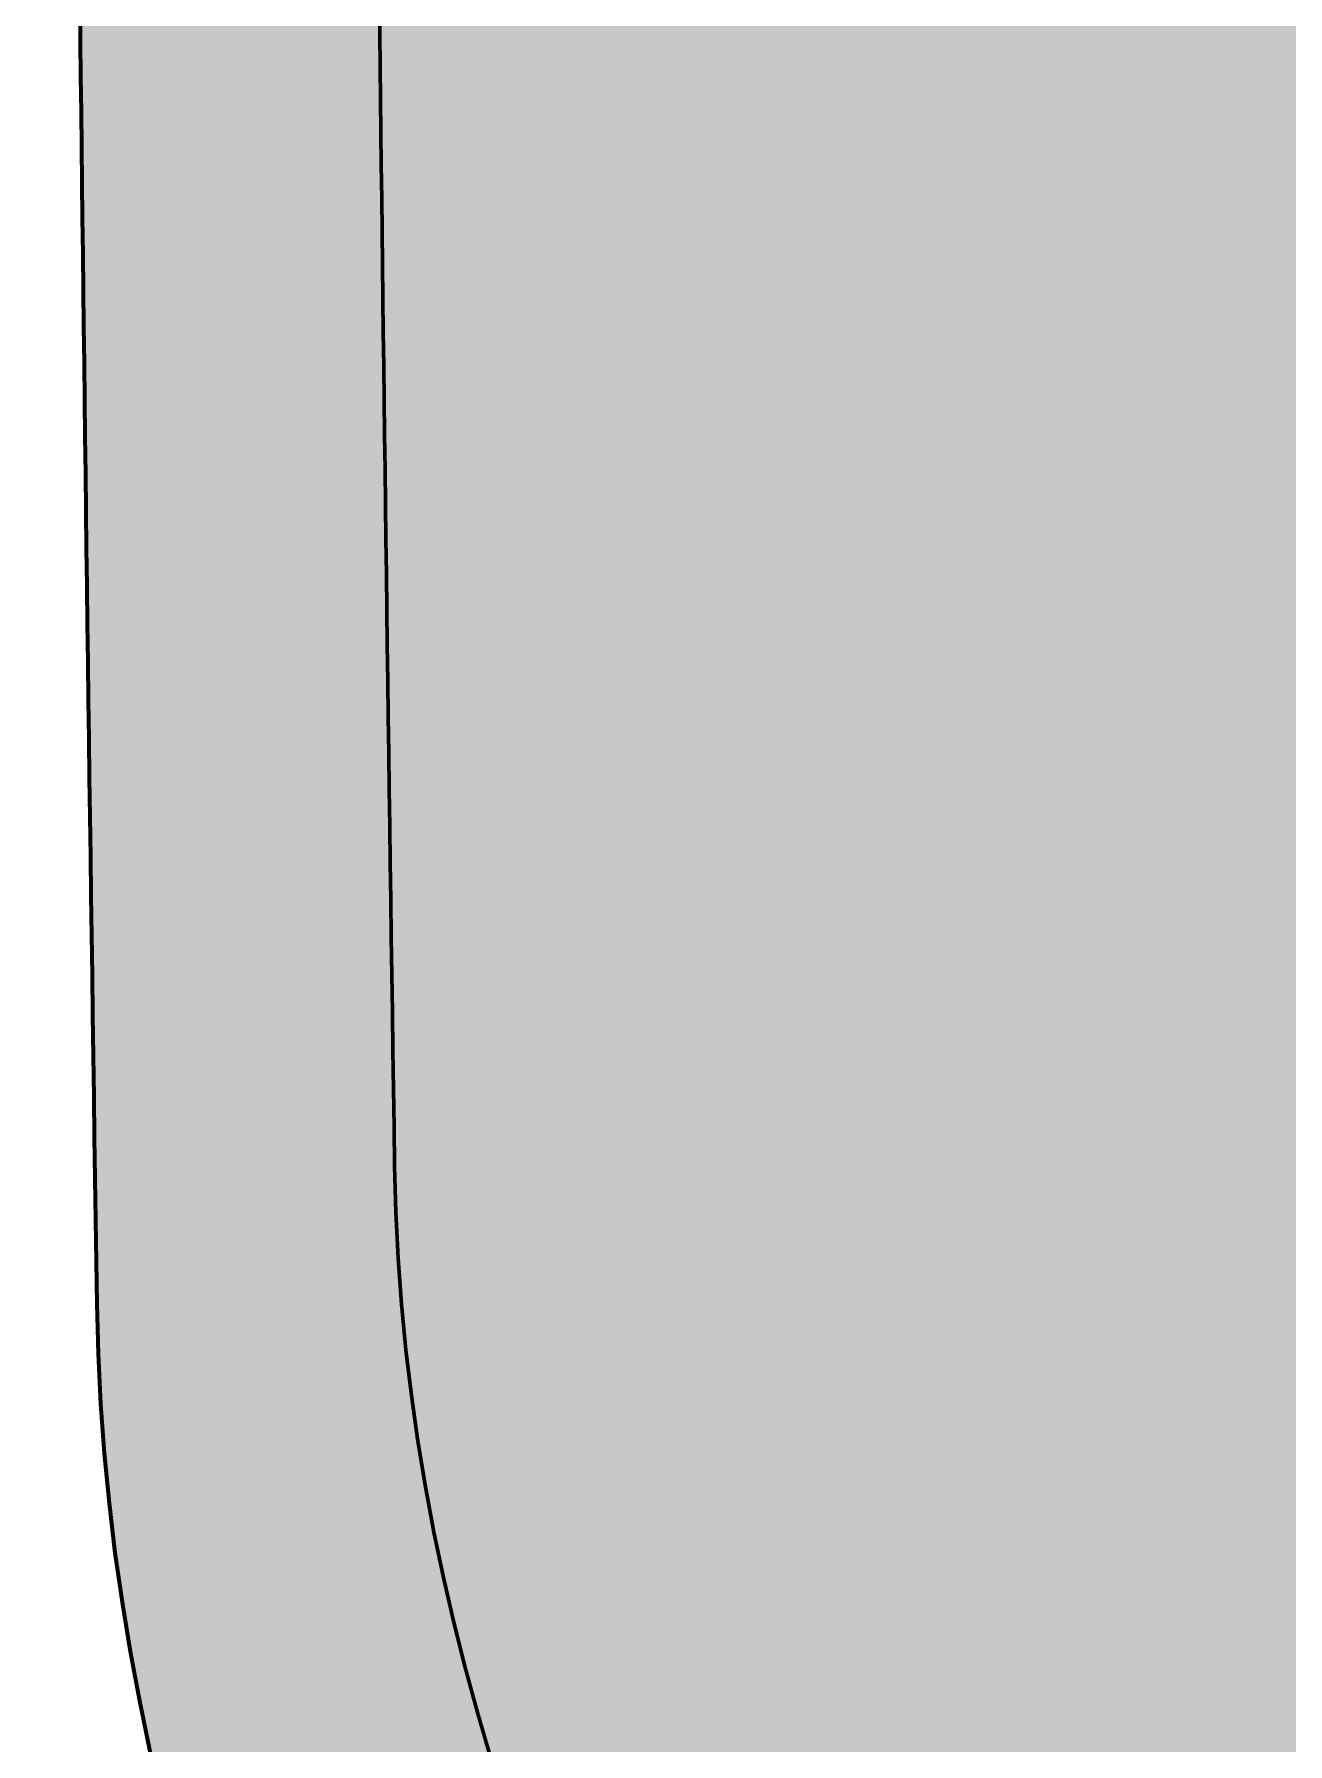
# Model space of a CAD drawing. Header units: millimetres. Extents: x 10.5 to 64.4, y 0.5 to 70.6.
# Drawn here: x 10.48 to 19.18, y 26.07 to 37.92 of the extents above; entities that cross this region are included whole.
import ezdxf

# ---------------------------------------------------------------- set-up
doc = ezdxf.new("R2010")
doc.units = ezdxf.units.MM

msp = doc.modelspace()

# ---------------------------------------------------------------- hatches: boundary and pattern name
at = {"true_color": 0x000000, "transparency": 33554687}
h = msp.add_hatch(color=18, dxfattribs=at)
edge = h.paths.add_edge_path(flags=0)
edge.add_spline(control_points=[(10.543, 58.849), (10.484, 62.163), (23.459, 70.58), (37.386, 70.516), (50.298, 70.457), (64.379, 62.173), (64.363, 58.849), (64.292, 43.515), (64.397, 43.399), (63.987, 27.611), (63.704, 16.727), (40.353, 0.499), (37.386, 0.889), (33.965, 1.338), (11.139, 14.306), (10.92, 29.116), (10.735, 41.574), (10.721, 48.941), (10.543, 58.849)], knot_values=[0, 0, 0, 0, 1, 1, 1, 2, 2, 2, 3, 3, 3, 4, 4, 4, 5, 5, 5, 6, 6, 6, 6], degree=3, periodic=1)
at = {"true_color": 0xffffff, "transparency": 33554687}
h = msp.add_hatch(color=7, dxfattribs=at)
edge = h.paths.add_edge_path(flags=0)
edge.add_spline(control_points=[(19.138, 38.514), (18.718, 37.034), (18.801, 34.918), (19.404, 33.665), (19.563, 32.438), (19.822, 31.24), (20.172, 30.083), (20.286, 30.189), (21.271, 27.877), (21.089, 27.602), (21.547, 26.562), (22.083, 25.57), (22.69, 24.638), (22.903, 24.631), (23.352, 24.076), (23.384, 23.64), (23.888, 22.959), (24.433, 22.316), (25.014, 21.716), (24.591, 21.5), (25.394, 20.728), (25.693, 21.051), (25.847, 20.909), (26.002, 20.769), (26.16, 20.632), (26.291, 20.603), (26.443, 20.476), (26.569, 20.288), (27.545, 19.493), (28.6, 18.807), (29.723, 18.25), (28.682, 18.529), (27.68, 18.882), (26.721, 19.302), (26.497, 19.084), (26.183, 19.52), (26.152, 19.562), (24.149, 20.513), (22.347, 21.762), (20.787, 23.238), (21.069, 23.859), (20.778, 24.171), (20.296, 23.718), (20.063, 23.953), (19.836, 24.194), (19.615, 24.44), (19.291, 24.636), (19.173, 24.921), (19.15, 24.975), (18.769, 25.428), (18.408, 25.898), (18.067, 26.381), (17.596, 26.556), (17.492, 27.176), (17.477, 27.264), (16.589, 28.669), (15.868, 30.178), (15.334, 31.758), (15.527, 31.553), (15.825, 31.529), (16.087, 31.621), (15.976, 31.629), (14.756, 31.716), (15.062, 32.62), (14.408, 34.869), (14.127, 37.245), (14.271, 39.658), (14.137, 39.872), (14.224, 40.083), (14.309, 40.183), (14.665, 44.376), (16.304, 47.52), (16.606, 48.101), (16.464, 48.609), (16.797, 49.44), (17.554, 49.732), (18.907, 51.837), (20.616, 53.654), (22.573, 55.124), (21.79, 52.562), (20.727, 48.073), (20.76, 47.944), (20.959, 47.166), (21.1, 46.473), (21.184, 45.852), (20.803, 44.993), (20.47, 44.1), (20.192, 43.178), (20.643, 42.175), (20.022, 42.366), (19.969, 42.389), (19.866, 41.995), (19.773, 41.601), (19.691, 41.207), (19.461, 41.036), (19.205, 40.877), (18.925, 40.724), (18.429, 40.455), (18.474, 39.323), (18.643, 39.055), (18.776, 38.844), (18.948, 38.67), (19.138, 38.514)], knot_values=[0, 0, 0, 0, 1, 1, 1, 2, 2, 2, 3, 3, 3, 4, 4, 4, 5, 5, 5, 6, 6, 6, 7, 7, 7, 8, 8, 8, 9, 9, 9, 10, 10, 10, 11, 11, 11, 12, 12, 12, 13, 13, 13, 14, 14, 14, 15, 15, 15, 16, 16, 16, 17, 17, 17, 18, 18, 18, 19, 19, 19, 20, 20, 20, 21, 21, 21, 22, 22, 22, 23, 23, 23, 24, 24, 24, 25, 25, 25, 26, 26, 26, 27, 27, 27, 28, 28, 28, 29, 29, 29, 30, 30, 30, 31, 31, 31, 32, 32, 32, 33, 33, 33, 34, 34, 34, 34], degree=3, periodic=1)
edge = h.paths.add_edge_path(flags=0)
edge.add_spline(control_points=[(24.5, 56.412), (25.712, 57.128), (26.995, 57.723), (28.33, 58.184), (28.429, 58.318), (29.073, 59.202), (30.18, 58.729), (30.987, 58.927), (31.81, 59.077), (32.643, 59.178), (33.3, 58.519), (33.774, 58.944), (33.574, 59.269), (35.856, 59.44), (38.204, 59.237), (40.538, 58.611), (38.851, 58.718), (37.155, 58.56), (35.496, 58.165), (34.249, 57.867), (33.023, 57.436), (31.838, 56.881), (31.442, 56.134), (30.937, 55.821), (30.152, 55.993), (29.997, 55.901), (29.842, 55.807), (29.688, 55.711), (29.543, 55.473), (29.359, 55.312), (29.182, 55.202), (29.131, 55.234), (29.074, 55.266), (29.011, 55.3), (28.918, 55.349), (28.132, 55.763), (27.726, 55.04), (27.583, 54.786), (27.609, 54.459), (27.466, 54.205), (26.632, 54.729), (25.427, 55.785), (24.5, 56.412)], knot_values=[0, 0, 0, 0, 1, 1, 1, 2, 2, 2, 3, 3, 3, 4, 4, 4, 5, 5, 5, 6, 6, 6, 7, 7, 7, 8, 8, 8, 9, 9, 9, 10, 10, 10, 11, 11, 11, 12, 12, 12, 13, 13, 13, 14, 14, 14, 14], degree=3, periodic=1)
at = {"true_color": 0x0d0000, "transparency": 33554687}
h = msp.add_hatch(color=18, dxfattribs=at)
edge = h.paths.add_edge_path(flags=0)
edge.add_spline(control_points=[(34.847, 59.327), (46.242, 59.327), (55.493, 49.974), (55.493, 38.453), (55.493, 26.932), (46.242, 17.578), (34.847, 17.578), (23.452, 17.578), (14.201, 26.932), (14.201, 38.453), (14.201, 49.974), (23.452, 59.327), (34.847, 59.327)], knot_values=[0, 0, 0, 0, 1, 1, 1, 2, 2, 2, 3, 3, 3, 4, 4, 4, 4], degree=3, periodic=1)
at = {"true_color": 0xffffff, "transparency": 33554687}
h = msp.add_hatch(color=7, dxfattribs=at)
edge = h.paths.add_edge_path(flags=0)
edge.add_spline(control_points=[(13.364, 37.677), (13.456, 37.677), (13.531, 37.58), (13.531, 37.462), (13.531, 37.344), (13.456, 37.248), (13.364, 37.248), (13.271, 37.248), (13.196, 37.344), (13.196, 37.462), (13.196, 37.58), (13.271, 37.677), (13.364, 37.677)], knot_values=[0, 0, 0, 0, 1, 1, 1, 2, 2, 2, 3, 3, 3, 4, 4, 4, 4], degree=3, periodic=1)
h = msp.add_hatch(color=7, dxfattribs=at)
edge = h.paths.add_edge_path(flags=0)
edge.add_spline(control_points=[(18.894, 37.14), (18.987, 37.14), (19.061, 37.044), (19.061, 36.926), (19.061, 36.807), (18.987, 36.711), (18.894, 36.711), (18.802, 36.711), (18.727, 36.807), (18.727, 36.926), (18.727, 37.044), (18.802, 37.14), (18.894, 37.14)], knot_values=[0, 0, 0, 0, 1, 1, 1, 2, 2, 2, 3, 3, 3, 4, 4, 4, 4], degree=3, periodic=1)
h = msp.add_hatch(color=7, dxfattribs=at)
edge = h.paths.add_edge_path(flags=0)
edge.add_spline(control_points=[(15.593, 37.054), (15.732, 37.054), (15.844, 36.892), (15.844, 36.692), (15.844, 36.491), (15.732, 36.329), (15.593, 36.329), (15.455, 36.329), (15.342, 36.491), (15.342, 36.692), (15.342, 36.892), (15.455, 37.054), (15.593, 37.054)], knot_values=[0, 0, 0, 0, 1, 1, 1, 2, 2, 2, 3, 3, 3, 4, 4, 4, 4], degree=3, periodic=1)
h = msp.add_hatch(color=7, dxfattribs=at)
edge = h.paths.add_edge_path(flags=0)
edge.add_spline(control_points=[(17.575, 35.677), (17.667, 35.677), (17.742, 35.58), (17.742, 35.462), (17.742, 35.344), (17.667, 35.248), (17.575, 35.248), (17.483, 35.248), (17.408, 35.344), (17.408, 35.462), (17.408, 35.58), (17.483, 35.677), (17.575, 35.677)], knot_values=[0, 0, 0, 0, 1, 1, 1, 2, 2, 2, 3, 3, 3, 4, 4, 4, 4], degree=3, periodic=1)
h = msp.add_hatch(color=7, dxfattribs=at)
edge = h.paths.add_edge_path(flags=0)
edge.add_spline(control_points=[(13.614, 34.579), (13.753, 34.579), (13.865, 34.416), (13.865, 34.216), (13.865, 34.016), (13.753, 33.853), (13.614, 33.853), (13.476, 33.853), (13.363, 34.016), (13.363, 34.216), (13.363, 34.416), (13.476, 34.579), (13.614, 34.579)], knot_values=[0, 0, 0, 0, 1, 1, 1, 2, 2, 2, 3, 3, 3, 4, 4, 4, 4], degree=3, periodic=1)
h = msp.add_hatch(color=7, dxfattribs=at)
edge = h.paths.add_edge_path(flags=0)
edge.add_spline(control_points=[(13.936, 33.851), (14.028, 33.851), (14.103, 33.755), (14.103, 33.636), (14.103, 33.518), (14.028, 33.422), (13.936, 33.422), (13.844, 33.422), (13.769, 33.518), (13.769, 33.636), (13.769, 33.755), (13.844, 33.851), (13.936, 33.851)], knot_values=[0, 0, 0, 0, 1, 1, 1, 2, 2, 2, 3, 3, 3, 4, 4, 4, 4], degree=3, periodic=1)
h = msp.add_hatch(color=7, dxfattribs=at)
edge = h.paths.add_edge_path(flags=0)
edge.add_spline(control_points=[(18.016, 31.768), (18.016, 31.768), (17.56, 32.348), (17.56, 32.348), (17.56, 32.348), (17.56, 32.359), (17.56, 32.359), (17.56, 32.359), (17.382, 31.94), (17.382, 31.94), (17.382, 31.94), (17.437, 32.392), (17.437, 32.392), (17.437, 32.392), (17.432, 32.383), (17.432, 32.383), (17.432, 32.383), (16.443, 31.983), (16.443, 31.983), (16.443, 31.983), (17.281, 32.642), (17.281, 32.642), (17.281, 32.642), (17.292, 32.642), (17.292, 32.642), (17.292, 32.642), (16.873, 32.82), (16.873, 32.82), (16.873, 32.82), (17.325, 32.766), (17.325, 32.766), (17.325, 32.766), (17.316, 32.77), (17.316, 32.77), (17.316, 32.77), (16.916, 33.76), (16.916, 33.76), (16.916, 33.76), (17.575, 32.921), (17.575, 32.921), (17.575, 32.921), (17.575, 32.911), (17.575, 32.911), (17.575, 32.911), (17.753, 33.329), (17.753, 33.329), (17.753, 33.329), (17.699, 32.878), (17.699, 32.878), (17.699, 32.878), (17.703, 32.887), (17.703, 32.887), (17.703, 32.887), (18.693, 33.286), (18.693, 33.286), (18.693, 33.286), (17.854, 32.627), (17.854, 32.627), (17.854, 32.627), (17.844, 32.627), (17.844, 32.627), (17.844, 32.627), (18.262, 32.449), (18.262, 32.449), (18.262, 32.449), (17.811, 32.504), (17.811, 32.504), (17.811, 32.504), (17.82, 32.499), (17.82, 32.499), (17.82, 32.499), (18.087, 31.836), (18.087, 31.836), (18.106, 31.846), (18.126, 31.851), (18.148, 31.851), (18.24, 31.851), (18.315, 31.755), (18.315, 31.636), (18.315, 31.518), (18.24, 31.422), (18.148, 31.422), (18.055, 31.422), (17.98, 31.518), (17.98, 31.636), (17.98, 31.686), (17.993, 31.732), (18.016, 31.768)], knot_values=[0, 0, 0, 0, 1, 1, 1, 2, 2, 2, 3, 3, 3, 4, 4, 4, 5, 5, 5, 6, 6, 6, 7, 7, 7, 8, 8, 8, 9, 9, 9, 10, 10, 10, 11, 11, 11, 12, 12, 12, 13, 13, 13, 14, 14, 14, 15, 15, 15, 16, 16, 16, 17, 17, 17, 18, 18, 18, 19, 19, 19, 20, 20, 20, 21, 21, 21, 22, 22, 22, 23, 23, 23, 24, 24, 24, 25, 25, 25, 26, 26, 26, 27, 27, 27, 28, 28, 28, 29, 29, 29, 29], degree=3, periodic=1)
h = msp.add_hatch(color=7, dxfattribs=at)
edge = h.paths.add_edge_path(flags=0)
edge.add_spline(control_points=[(15.874, 30.633), (15.966, 30.633), (16.041, 30.537), (16.041, 30.418), (16.041, 30.3), (15.966, 30.204), (15.874, 30.204), (15.781, 30.204), (15.706, 30.3), (15.706, 30.418), (15.706, 30.537), (15.781, 30.633), (15.874, 30.633)], knot_values=[0, 0, 0, 0, 1, 1, 1, 2, 2, 2, 3, 3, 3, 4, 4, 4, 4], degree=3, periodic=1)
h = msp.add_hatch(color=7, dxfattribs=at)
edge = h.paths.add_edge_path(flags=0)
edge.add_spline(control_points=[(16.452, 30.583), (16.59, 30.583), (16.703, 30.421), (16.703, 30.221), (16.703, 30.02), (16.59, 29.858), (16.452, 29.858), (16.313, 29.858), (16.201, 30.02), (16.201, 30.221), (16.201, 30.421), (16.313, 30.583), (16.452, 30.583)], knot_values=[0, 0, 0, 0, 1, 1, 1, 2, 2, 2, 3, 3, 3, 4, 4, 4, 4], degree=3, periodic=1)
h = msp.add_hatch(color=7, dxfattribs=at)
edge = h.paths.add_edge_path(flags=0)
edge.add_spline(control_points=[(17.868, 30.449), (17.923, 30.515), (18.019, 30.524), (18.082, 30.471), (18.145, 30.418), (18.152, 30.322), (18.097, 30.256), (18.042, 30.191), (17.946, 30.181), (17.883, 30.235), (17.82, 30.288), (17.813, 30.384), (17.868, 30.449)], knot_values=[0, 0, 0, 0, 1, 1, 1, 2, 2, 2, 3, 3, 3, 4, 4, 4, 4], degree=3, periodic=1)
h = msp.add_hatch(color=7, dxfattribs=at)
edge = h.paths.add_edge_path(flags=0)
edge.add_spline(control_points=[(14.473, 28.108), (14.612, 28.108), (14.724, 27.945), (14.724, 27.745), (14.724, 27.545), (14.612, 27.382), (14.473, 27.382), (14.335, 27.382), (14.222, 27.545), (14.222, 27.745), (14.222, 27.945), (14.335, 28.108), (14.473, 28.108)], knot_values=[0, 0, 0, 0, 1, 1, 1, 2, 2, 2, 3, 3, 3, 4, 4, 4, 4], degree=3, periodic=1)
h = msp.add_hatch(color=7, dxfattribs=at)
edge = h.paths.add_edge_path(flags=0)
edge.add_spline(control_points=[(14.559, 26.713), (14.565, 26.671), (14.553, 26.626), (14.523, 26.591), (14.469, 26.526), (14.373, 26.516), (14.309, 26.569), (14.246, 26.622), (14.239, 26.719), (14.294, 26.784), (14.349, 26.849), (14.445, 26.859), (14.508, 26.806), (14.534, 26.784), (14.55, 26.756), (14.557, 26.725), (14.557, 26.725), (14.721, 26.73), (14.721, 26.73), (14.721, 26.73), (14.717, 26.731), (14.717, 26.731), (14.717, 26.731), (14.591, 27.098), (14.591, 27.098), (14.591, 27.098), (14.847, 26.806), (14.847, 26.806), (14.847, 26.806), (14.846, 26.802), (14.846, 26.802), (14.846, 26.802), (14.954, 26.978), (14.954, 26.978), (14.954, 26.978), (14.902, 26.797), (14.902, 26.797), (14.902, 26.797), (14.904, 26.8), (14.904, 26.8), (14.904, 26.8), (15.388, 27.018), (15.388, 27.018), (15.388, 27.018), (14.959, 26.707), (14.959, 26.707), (14.959, 26.707), (14.954, 26.706), (14.954, 26.706), (14.954, 26.706), (15.138, 26.662), (15.138, 26.662), (15.138, 26.662), (14.931, 26.656), (14.931, 26.656), (14.931, 26.656), (14.935, 26.654), (14.935, 26.654), (14.935, 26.654), (15.061, 26.287), (15.061, 26.287), (15.061, 26.287), (14.805, 26.579), (14.805, 26.579), (14.805, 26.579), (14.806, 26.583), (14.806, 26.583), (14.806, 26.583), (14.698, 26.407), (14.698, 26.407), (14.698, 26.407), (14.75, 26.589), (14.75, 26.589), (14.75, 26.589), (14.748, 26.585), (14.748, 26.585), (14.748, 26.585), (14.263, 26.367), (14.263, 26.367), (14.263, 26.367), (14.693, 26.678), (14.693, 26.678), (14.693, 26.678), (14.698, 26.679), (14.698, 26.679), (14.698, 26.679), (14.559, 26.713), (14.559, 26.713)], knot_values=[0, 0, 0, 0, 1, 1, 1, 2, 2, 2, 3, 3, 3, 4, 4, 4, 5, 5, 5, 6, 6, 6, 7, 7, 7, 8, 8, 8, 9, 9, 9, 10, 10, 10, 11, 11, 11, 12, 12, 12, 13, 13, 13, 14, 14, 14, 15, 15, 15, 16, 16, 16, 17, 17, 17, 18, 18, 18, 19, 19, 19, 20, 20, 20, 21, 21, 21, 22, 22, 22, 23, 23, 23, 24, 24, 24, 25, 25, 25, 26, 26, 26, 27, 27, 27, 28, 28, 28, 29, 29, 29, 29], degree=3, periodic=1)

# ---------------------------------------------------------------- linework, layer by layer
at = {"color": 7, "linetype": 'Continuous', "lineweight": 158, "true_color": 0xffffff}
msp.add_open_spline([(10.543, 58.849), (10.721, 48.941), (10.735, 41.574), (10.92, 29.116), (11.139, 14.306), (33.965, 1.338), (37.386, 0.889), (40.353, 0.499), (63.704, 16.727), (63.987, 27.611), (64.397, 43.399), (64.292, 43.515), (64.363, 58.849), (64.379, 62.173), (50.298, 70.457), (37.386, 70.516), (23.459, 70.58), (10.484, 62.163), (10.543, 58.849)], degree=3, knots=[0, 0, 0, 0, 1, 1, 1, 2, 2, 2, 3, 3, 3, 4, 4, 4, 5, 5, 5, 6, 6, 6, 6], dxfattribs=at)
at = {"color": 7, "linetype": 'Continuous', "lineweight": 60, "true_color": 0xffffff}
msp.add_open_spline([(12.637, 57.49), (12.801, 48.353), (12.814, 41.56), (12.984, 30.071), (13.187, 16.413), (34.237, 4.454), (37.391, 4.04), (40.128, 3.681), (61.661, 18.646), (61.922, 28.683), (62.3, 43.242), (62.203, 43.349), (62.269, 57.49), (62.283, 60.556), (49.299, 68.195), (37.391, 68.249), (24.548, 68.308), (12.582, 60.546), (12.637, 57.49)], degree=3, knots=[0, 0, 0, 0, 1, 1, 1, 2, 2, 2, 3, 3, 3, 4, 4, 4, 5, 5, 5, 6, 6, 6, 6], dxfattribs=at)

doc.saveas('drawing.dxf')
